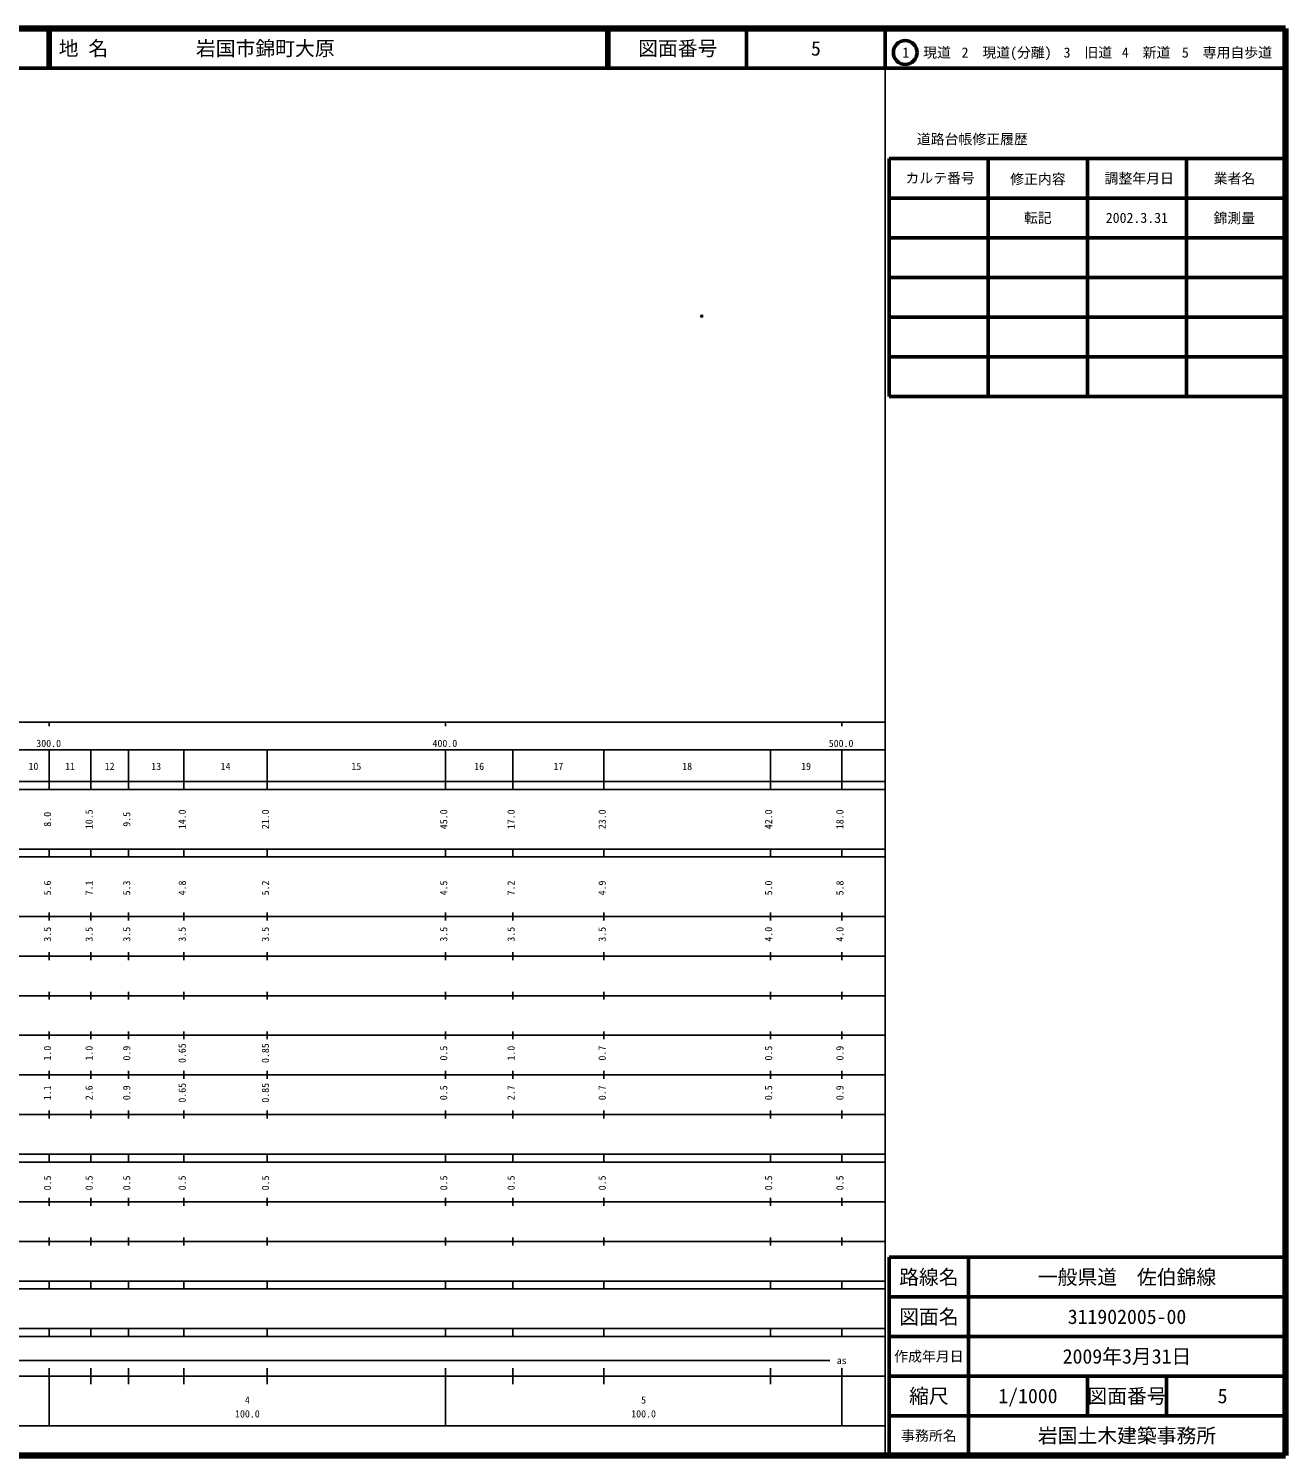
# Model space of a CAD drawing. Units: millimetres on the paper. Extents: x 40 to 680, y 20 to 380.
# Drawn here: x 362.8 to 680, y 20 to 380 of the extents above; entities that cross this region are included whole.
import ezdxf
from ezdxf.enums import TextEntityAlignment as Align

# ---------------------------------------------------------------- set-up
doc = ezdxf.new("R2010")
doc.units = ezdxf.units.MM
doc.header["$PDMODE"] = 32
doc.header["$PDSIZE"] = 0.5
doc.layers.add('M-OTRS', color=6, linetype='Continuous')
doc.layers.add('M-TTL-TXT', color=7, linetype='Continuous')
for name, color, linetype, lineweight in [('M-TTL', 2, 'Continuous', 140), ('M-TTL-BAND', 7, 'Continuous', 25), ('M-TTL-FRAM', 2, 'Continuous', 50), ('M-TTL-LINE', 7, 'Continuous', 50)]:
    doc.layers.add(name, color=color, linetype=linetype, lineweight=lineweight)
doc.styles.add('ＭＳ ゴシック', font='')
doc.styles.get('ＭＳ ゴシック').set_extended_font_data('MS Gothic')

msp = doc.modelspace()

# ---------------------------------------------------------------- linework, layer by layer
at = {"layer": 'M-OTRS'}
msp.add_point((532.664, 307.405), dxfattribs=at)
at = {"layer": 'M-TTL'}
for p, q in [((680, 380), (40, 380)), ((680, 20), (680, 380)), ((40, 20), (680, 20))]:
    msp.add_line(p, q, dxfattribs=at)
at = {"layer": 'M-TTL-BAND'}
for p, q in [((579, 20), (579, 370)), ((40, 205), (579, 205)), ((368, 205), (368, 204)), ((468, 205), (468, 204)), ((568, 205), (568, 204)), ((68, 198), (579, 198)), ((368, 188), (368, 198)), ((378.5, 188), (378.5, 198)), ((388, 188), (388, 198)), ((402, 188), (402, 198)), ((423, 188), (423, 198)), ((468, 188), (468, 198)), ((485, 188), (485, 198)), ((508, 188), (508, 198)), ((550, 188), (550, 198)), ((568, 188), (568, 198)), ((40, 190), (579, 190)), ((40, 188), (579, 188)), ((40, 173), (579, 173)), ((368, 171), (368, 173)), ((378.5, 171), (378.5, 173)), ((388, 171), (388, 173)), ((402, 171), (402, 173)), ((423, 171), (423, 173)), ((468, 171), (468, 173)), ((485, 171), (485, 173)), ((508, 171), (508, 173)), ((550, 171), (550, 173)), ((568, 171), (568, 173)), ((40, 171), (579, 171)), ((40, 156), (579, 156)), ((368, 155), (368, 157)), ((378.5, 155), (378.5, 157)), ((388, 155), (388, 157)), ((402, 155), (402, 157)), ((423, 155), (423, 157)), ((468, 155), (468, 157)), ((485, 155), (485, 157)), ((508, 155), (508, 157)), ((550, 155), (550, 157)), ((568, 155), (568, 157)), ((46, 146), (579, 146)), ((368, 145), (368, 147)), ((378.5, 145), (378.5, 147)), ((388, 145), (388, 147)), ((402, 145), (402, 147)), ((423, 145), (423, 147)), ((468, 145), (468, 147)), ((485, 145), (485, 147)), ((508, 145), (508, 147)), ((550, 145), (550, 147)), ((568, 145), (568, 147)), ((368, 135), (368, 137)), ((378.5, 135), (378.5, 137)), ((388, 135), (388, 137)), ((402, 135), (402, 137)), ((423, 135), (423, 137)), ((468, 135), (468, 137)), ((485, 135), (485, 137)), ((508, 135), (508, 137)), ((550, 135), (550, 137)), ((568, 135), (568, 137)), ((52, 136), (579, 136)), ((46, 126), (579, 126)), ((368, 125), (368, 127)), ((378.5, 125), (378.5, 127)), ((388, 125), (388, 127)), ((402, 125), (402, 127)), ((423, 125), (423, 127)), ((468, 125), (468, 127)), ((485, 125), (485, 127)), ((508, 125), (508, 127)), ((550, 125), (550, 127)), ((568, 125), (568, 127)), ((52, 116), (579, 116)), ((368, 115), (368, 117)), ((378.5, 115), (378.5, 117)), ((388, 115), (388, 117)), ((402, 115), (402, 117)), ((423, 115), (423, 117)), ((468, 115), (468, 117)), ((485, 115), (485, 117)), ((508, 115), (508, 117)), ((550, 115), (550, 117)), ((568, 115), (568, 117)), ((46, 106), (579, 106)), ((368, 105), (368, 107)), ((378.5, 105), (378.5, 107)), ((388, 105), (388, 107)), ((402, 105), (402, 107)), ((423, 105), (423, 107)), ((468, 105), (468, 107)), ((485, 105), (485, 107)), ((508, 105), (508, 107)), ((550, 105), (550, 107)), ((568, 105), (568, 107)), ((40, 96), (579, 96)), ((40, 94), (579, 94)), ((368, 94), (368, 96)), ((378.5, 94), (378.5, 96)), ((388, 94), (388, 96)), ((402, 94), (402, 96)), ((423, 94), (423, 96)), ((468, 94), (468, 96)), ((485, 94), (485, 96)), ((508, 94), (508, 96)), ((550, 94), (550, 96)), ((568, 94), (568, 96)), ((49, 84), (579, 84)), ((368, 83), (368, 85)), ((378.5, 83), (378.5, 85)), ((388, 83), (388, 85)), ((402, 83), (402, 85)), ((423, 83), (423, 85)), ((468, 83), (468, 85)), ((485, 83), (485, 85)), ((508, 83), (508, 85)), ((550, 83), (550, 85)), ((568, 83), (568, 85)), ((40, 74), (579, 74)), ((368, 73), (368, 75)), ((378.5, 73), (378.5, 75)), ((388, 73), (388, 75)), ((402, 73), (402, 75)), ((423, 73), (423, 75)), ((468, 73), (468, 75)), ((485, 73), (485, 75)), ((508, 73), (508, 75)), ((550, 73), (550, 75)), ((568, 73), (568, 75)), ((40, 64), (579, 64)), ((40, 62), (579, 62)), ((368, 62), (368, 64)), ((378.5, 62), (378.5, 64)), ((388, 62), (388, 64)), ((402, 62), (402, 64)), ((423, 62), (423, 64)), ((468, 62), (468, 64)), ((485, 62), (485, 64)), ((508, 62), (508, 64)), ((550, 62), (550, 64)), ((568, 62), (568, 64)), ((40, 52), (579, 52)), ((368, 50), (368, 52)), ((378.5, 50), (378.5, 52)), ((388, 50), (388, 52)), ((402, 50), (402, 52)), ((423, 50), (423, 52)), ((468, 50), (468, 52)), ((485, 50), (485, 52)), ((508, 50), (508, 52)), ((550, 50), (550, 52)), ((568, 50), (568, 52)), ((40, 50), (579, 50)), ((71, 44), (565, 44)), ((40, 40), (579, 40)), ((368, 27.5), (368, 42)), ((378.5, 38), (378.5, 42)), ((388, 38), (388, 42)), ((402, 38), (402, 42)), ((423, 38), (423, 42)), ((468, 27.5), (468, 42)), ((485, 38), (485, 42)), ((508, 38), (508, 42)), ((550, 38), (550, 42)), ((568, 27.5), (568, 42)), ((68, 27.5), (579, 27.5))]:
    msp.add_line(p, q, dxfattribs=at)
at = {"layer": 'M-TTL-FRAM'}
for p, q in [((580, 347.197), (580, 287.197)), ((580, 347.197), (680, 347.197)), ((580, 287.197), (680, 287.197)), ((680, 70), (580, 70)), ((580, 70), (580, 20))]:
    msp.add_line(p, q, dxfattribs=at)
at = {"layer": 'M-TTL-LINE'}
for p, q in [((367.75, 380), (367.75, 370)), ((368.25, 380), (368.25, 370)), ((508.747, 380), (508.747, 370)), ((509.247, 380), (509.247, 370)), ((543.997, 380), (543.997, 370)), ((579, 380), (579, 370)), ((40, 370), (680, 370)), ((605, 347.197), (605, 287.197)), ((630, 347.197), (630, 287.197)), ((655, 347.197), (655, 287.197)), ((580, 337.197), (680, 337.197)), ((580, 327.197), (680, 327.197)), ((580, 317.197), (680, 317.197)), ((580, 307.197), (680, 307.197)), ((580, 297.197), (680, 297.197)), ((600, 70), (600, 20)), ((680, 60), (580, 60)), ((680, 50), (580, 50)), ((680, 40), (580, 40)), ((630, 40), (630, 30)), ((650, 40), (650, 30)), ((680, 30), (580, 30))]:
    msp.add_line(p, q, dxfattribs=at)
msp.add_circle((584.031, 373.958), 3, dxfattribs=at)

# ---------------------------------------------------------------- texts
at = {"layer": 'M-TTL-BAND', "style": 'ＭＳ ゴシック'}
for s, p in [('300.0', (367.844, 198.195)), ('400.0', (467.844, 198.195)), ('500.0', (567.844, 198.195)), ('10', (364, 192.405)), ('11', (373.25, 192.405)), ('12', (383.25, 192.405)), ('13', (395, 192.405)), ('14', (412.5, 192.405)), ('15', (445.5, 192.405)), ('16', (476.5, 192.405)), ('17', (496.5, 192.405)), ('18', (529, 192.405)), ('19', (559, 192.405)), ('as', (568, 42.5)), ('4', (418, 32.523)), ('5', (518, 32.523)), ('100.0', (418, 29.033)), ('100.0', (518, 29.033))]:
    msp.add_text(s, height=1.833, dxfattribs=at).set_placement(p, align=Align.BOTTOM_CENTER)
for s, p in [('8.0', (369, 180.5)), ('10.5', (379.5, 180.5)), ('9.5', (389, 180.5)), ('14.0', (403, 180.5)), ('21.0', (424, 180.5)), ('45.0', (469, 180.5)), ('17.0', (486, 180.5)), ('23.0', (509, 180.5)), ('42.0', (551, 180.5)), ('18.0', (569, 180.5)), ('5.6', (369, 163.174)), ('7.1', (379.5, 163.174)), ('5.3', (389, 163.174)), ('4.8', (403, 163.174)), ('5.2', (424, 163.174)), ('4.5', (469, 163.174)), ('7.2', (486, 163.174)), ('4.9', (509, 163.174)), ('5.0', (551, 163.174)), ('5.8', (569, 163.174)), ('3.5', (369, 151.5)), ('3.5', (379.5, 151.5)), ('3.5', (389, 151.5)), ('3.5', (403, 151.5)), ('3.5', (424, 151.5)), ('3.5', (469, 151.5)), ('3.5', (486, 151.5)), ('3.5', (509, 151.5)), ('4.0', (551, 151.5)), ('4.0', (569, 151.5)), ('1.0', (369, 121.5)), ('1.0', (379.5, 121.5)), ('0.9', (389, 121.5)), ('0.65', (403, 121.5)), ('0.85', (424, 121.5)), ('0.5', (469, 121.5)), ('1.0', (486, 121.5)), ('0.7', (509, 121.5)), ('0.5', (551, 121.5)), ('0.9', (569, 121.5)), ('1.1', (369, 111.5)), ('2.6', (379.5, 111.5)), ('0.9', (389, 111.5)), ('0.65', (403, 111.5)), ('0.85', (424, 111.5)), ('0.5', (469, 111.5)), ('2.7', (486, 111.5)), ('0.7', (509, 111.5)), ('0.5', (551, 111.5)), ('0.9', (569, 111.5)), ('0.5', (369, 88.764)), ('0.5', (379.5, 88.764)), ('0.5', (389, 88.764)), ('0.5', (403, 88.764)), ('0.5', (424, 88.764)), ('0.5', (469, 88.764)), ('0.5', (486, 88.764)), ('0.5', (509, 88.764)), ('0.5', (551, 88.764)), ('0.5', (569, 88.764))]:
    msp.add_text(s, height=1.833, rotation=90, dxfattribs=at).set_placement(p, align=Align.BOTTOM_CENTER)
at = {"layer": 'M-TTL-TXT', "style": 'ＭＳ ゴシック'}
for s, p in [('地 名', (370.38, 375)), ('岩国市錦町大原', (405.024, 375))]:
    msp.add_text(s, height=3.666, dxfattribs=at).set_placement(p, align=Align.MIDDLE_LEFT)
for s, height, p in [('図面番号', 3.666, (526.622, 375)), ('5', 3.666, (561.497, 375)), ('1\u3000現道', 2.566, (589.448, 373.958)), ('2\u3000現道(分離)', 2.566, (609.619, 373.958)), ('3\u3000旧道', 2.566, (630.121, 373.958)), ('4\u3000新道', 2.566, (644.824, 373.958)), ('5\u3000専用自歩道', 2.566, (665.228, 373.958)), ('道路台帳修正履歴', 2.566, (600.968, 352.113)), ('カルテ番号', 2.566, (592.839, 342.277)), ('修正内容', 2.566, (617.509, 342.023)), ('調整年月日', 2.566, (643.089, 342.197)), ('業者名', 2.566, (667.134, 342.197)), ('転記', 2.566, (617.5, 332.245)), ('2002.3.31', 2.566, (642.5, 332.245)), ('錦測量', 2.566, (667.077, 332.189)), ('路線名', 3.666, (590, 65)), ('路線名', 3.666, (590, 65)), ('一般県道\u3000佐伯錦線', 3.666, (640, 65)), ('図面名', 3.666, (590, 55)), ('図面名', 3.666, (590, 55)), ('311902005-00', 3.666, (640, 55)), ('2009年3月31日', 3.666, (640, 45)), ('作成年月日', 2.566, (590, 45)), ('作成年月日', 2.566, (590, 45)), ('縮尺', 3.666, (590, 35)), ('縮尺', 3.666, (590, 35)), ('1/1000', 3.666, (615, 35)), ('図面番号', 3.666, (640, 35)), ('図面番号', 3.666, (640, 35)), ('5', 3.666, (664.125, 35)), ('事務所名', 2.566, (590, 25)), ('事務所名', 2.566, (590, 25)), ('岩国土木建築事務所', 3.666, (640, 25))]:
    msp.add_text(s, height=height, dxfattribs=at).set_placement(p, align=Align.MIDDLE_CENTER)

doc.saveas('drawing.dxf')
